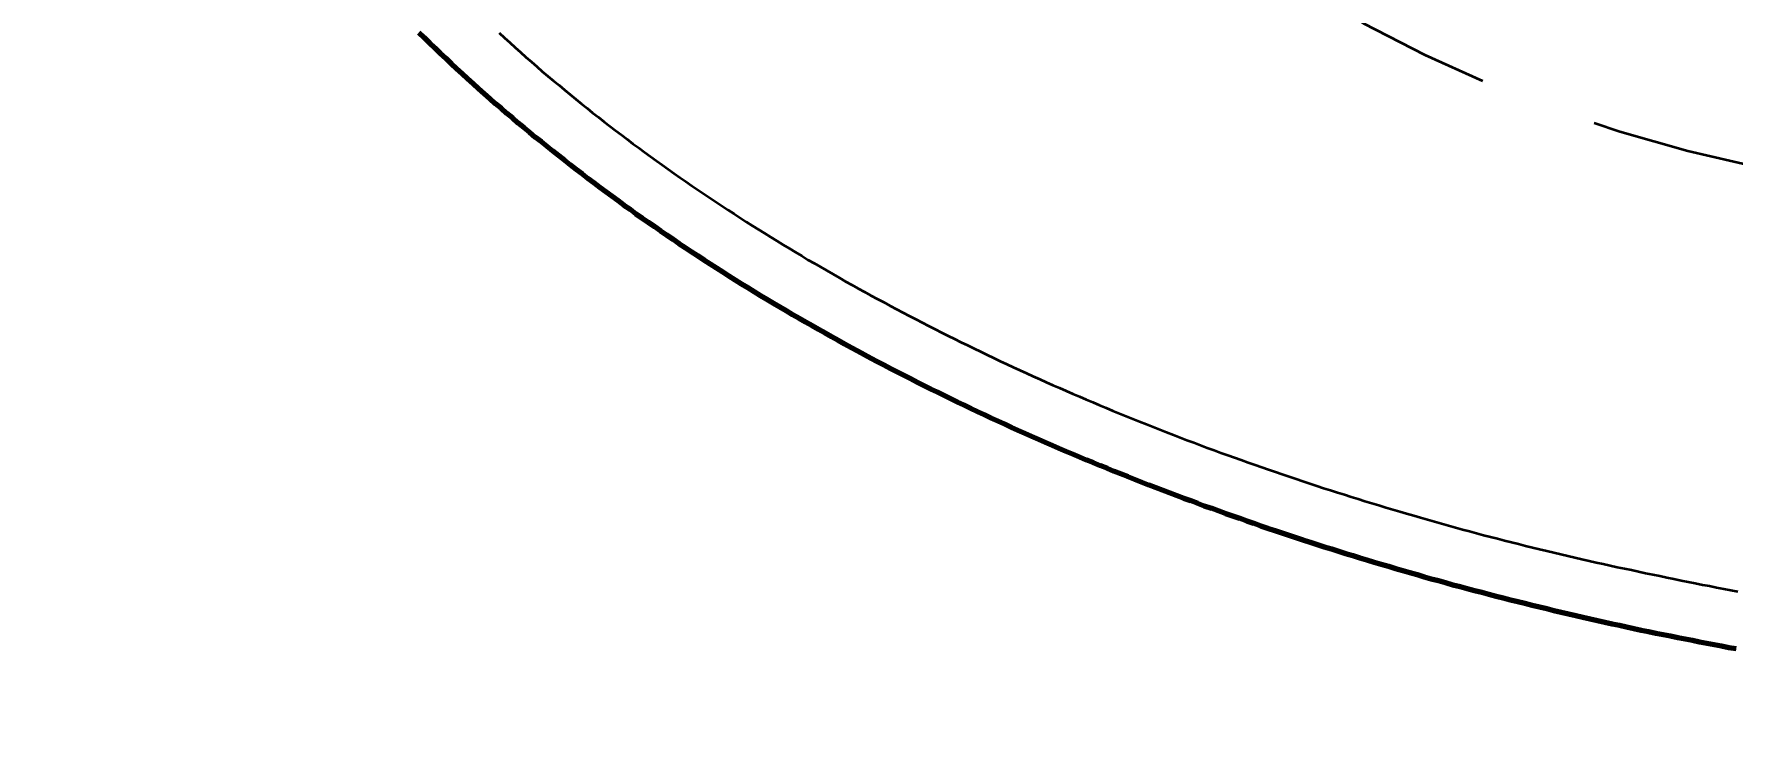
# Model space of a CAD drawing. Header units: millimetres. Extents: x 0 to 2382, y 0 to 420.
# Drawn here: x 139.64 to 153.87, y 216.5 to 222.36 of the extents above; entities that cross this region are included whole.
import ezdxf

# ---------------------------------------------------------------- set-up
doc = ezdxf.new("R2010")
doc.units = ezdxf.units.MM
doc.linetypes.add('IRAM-E-TRAZOS', pattern=[5, 4, -1])
for name, color, linetype, lineweight in [('01-VISIBLE', 7, 'CONTINUOUS', 70), ('02-OCULTA', 4, 'IRAM-E-TRAZOS', 35), ('04-COTA', 3, 'CONTINUOUS', 18)]:
    doc.layers.add(name, color=color, linetype=linetype, lineweight=lineweight)
doc.styles.add('ISO3098', font='isocpeur.ttf')
doc.dimstyles.new('FLAMA-IRAM', dxfattribs={"dimtxt": 3.5, "dimasz": 3.5, "dimexe": 2, "dimexo": 1.5, "dimgap": 1, "dimtad": 1, "dimdec": 1, "dimtxsty": 'ISO3098', "dimblk": 'IRAM_FLECHA', "dimblk1": 'IRAM_FLECHA', "dimblk2": 'IRAM_FLECHA', "dimcen": 2.5, "dimclrd": 256, "dimclre": 256, "dimclrt": 256, "dimazin": 3, "dimtfac": 1, "dimtmove": 0, "dimatfit": 3, "dimlwd": 18, "dimlwe": 18})

# ---------------------------------------------------------------- blocks, each defined once
blk = doc.blocks.new('IRAM_FLECHA')
blk.add_solid([(0, 0), (-1, 0.125), (-1, -0.125)])

msp = doc.modelspace()

# ---------------------------------------------------------------- linework, layer by layer
at = {"layer": '01-VISIBLE'}
msp.add_lwpolyline([(142.866, 222.371), (142.91, 222.327), (142.955, 222.284), (143, 222.24), (143.045, 222.197), (143.09, 222.154), (143.136, 222.111), (143.181, 222.069), (143.227, 222.026), (143.273, 221.984), (143.32, 221.942), (143.366, 221.9), (143.413, 221.859), (143.459, 221.817), (143.506, 221.776), (143.554, 221.735), (143.601, 221.695), (143.649, 221.654), (143.696, 221.614), (143.744, 221.574), (143.792, 221.534), (143.841, 221.494), (143.889, 221.455), (143.938, 221.416), (143.986, 221.377), (144.035, 221.338), (144.085, 221.299), (144.134, 221.261), (144.183, 221.223), (144.233, 221.185), (144.282, 221.147), (144.332, 221.109), (144.382, 221.072), (144.433, 221.035), (144.483, 220.998), (144.533, 220.961), (144.584, 220.924), (144.635, 220.888), (144.685, 220.851), (144.736, 220.815), (144.788, 220.78), (144.839, 220.744), (144.89, 220.708), (144.942, 220.673), (144.994, 220.638), (145.045, 220.603), (145.097, 220.568), (145.149, 220.534), (145.202, 220.5), (145.254, 220.465), (145.306, 220.432), (145.359, 220.398), (145.412, 220.364), (145.464, 220.331), (145.517, 220.298), (145.57, 220.265), (145.623, 220.232), (145.677, 220.199), (145.73, 220.167), (145.783, 220.134), (145.837, 220.102), (145.891, 220.07), (145.945, 220.039), (145.998, 220.007), (146.052, 219.976), (146.107, 219.945), (146.161, 219.914), (146.215, 219.883), (146.27, 219.852), (146.324, 219.822), (146.379, 219.791), (146.433, 219.761), (146.488, 219.731), (146.543, 219.701), (146.598, 219.672), (146.653, 219.642), (146.708, 219.613), (146.764, 219.584), (146.819, 219.555), (146.875, 219.527), (146.93, 219.498), (146.986, 219.47), (147.041, 219.441), (147.097, 219.413), (147.153, 219.385), (147.209, 219.358), (147.265, 219.33), (147.321, 219.303), (147.378, 219.276), (147.434, 219.249), (147.49, 219.222), (147.547, 219.195), (147.603, 219.169), (147.66, 219.142), (147.717, 219.116), (147.773, 219.09), (147.83, 219.064), (147.887, 219.038), (147.944, 219.013), (148.001, 218.987), (148.058, 218.962), (148.116, 218.937), (148.173, 218.912), (148.23, 218.887), (148.288, 218.863), (148.345, 218.838), (148.403, 218.814), (148.46, 218.79), (148.518, 218.766), (148.576, 218.742), (148.634, 218.719), (148.691, 218.695), (148.749, 218.672), (148.807, 218.649), (148.865, 218.626), (148.924, 218.603), (148.982, 218.58), (149.04, 218.558), (149.098, 218.535), (149.157, 218.513), (149.215, 218.491), (149.274, 218.469), (149.332, 218.447), (149.391, 218.425), (149.449, 218.404), (149.508, 218.383), (149.567, 218.361), (149.626, 218.34), (149.684, 218.319), (149.743, 218.299), (149.802, 218.278), (149.861, 218.258), (149.92, 218.237), (149.98, 218.217), (150.039, 218.197), (150.098, 218.177), (150.157, 218.158), (150.217, 218.138), (150.276, 218.119), (150.335, 218.099), (150.395, 218.08), (150.454, 218.061), (150.514, 218.042), (150.573, 218.024), (150.633, 218.005), (150.693, 217.987), (150.752, 217.968), (150.812, 217.95), (150.872, 217.932), (150.932, 217.914), (150.992, 217.897), (151.052, 217.879), (151.112, 217.862), (151.172, 217.844), (151.232, 217.827), (151.292, 217.81), (151.352, 217.793), (151.412, 217.777), (151.472, 217.76), (151.533, 217.743), (151.593, 217.727), (151.653, 217.711), (151.714, 217.695), (151.774, 217.679), (151.834, 217.663), (151.895, 217.648), (151.955, 217.632), (152.016, 217.617), (152.077, 217.602), (152.137, 217.587), (152.198, 217.572), (152.259, 217.557), (152.319, 217.542), (152.38, 217.528), (152.441, 217.513), (152.502, 217.499), (152.562, 217.485), (152.623, 217.471), (152.684, 217.457), (152.745, 217.443), (152.806, 217.43), (152.867, 217.416), (152.928, 217.403), (152.989, 217.389), (153.05, 217.376), (153.111, 217.363), (153.172, 217.351), (153.234, 217.338), (153.295, 217.325), (153.356, 217.313), (153.417, 217.301), (153.479, 217.289), (153.54, 217.277), (153.601, 217.265), (153.662, 217.253), (153.724, 217.241), (153.785, 217.23), (153.847, 217.218), (153.908, 217.207)], dxfattribs=at)
at = {"layer": '02-OCULTA'}
msp.add_lwpolyline([(143.537, 222.367), (143.582, 222.326), (143.627, 222.285), (143.672, 222.244), (143.717, 222.204), (143.763, 222.164), (143.809, 222.124), (143.854, 222.084), (143.9, 222.044), (143.947, 222.005), (143.993, 221.966), (144.04, 221.927), (144.086, 221.888), (144.133, 221.849), (144.18, 221.811), (144.228, 221.773), (144.275, 221.735), (144.322, 221.697), (144.37, 221.66), (144.418, 221.622), (144.466, 221.585), (144.514, 221.548), (144.563, 221.511), (144.611, 221.475), (144.66, 221.438), (144.708, 221.402), (144.757, 221.366), (144.806, 221.331), (144.856, 221.295), (144.905, 221.26), (144.954, 221.224), (145.004, 221.189), (145.054, 221.155), (145.104, 221.12), (145.154, 221.085), (145.204, 221.051), (145.254, 221.017), (145.304, 220.983), (145.355, 220.95), (145.406, 220.916), (145.456, 220.883), (145.507, 220.85), (145.558, 220.817), (145.609, 220.784), (145.661, 220.751), (145.712, 220.719), (145.763, 220.687), (145.815, 220.655), (145.867, 220.623), (145.919, 220.591), (145.971, 220.56), (146.023, 220.528), (146.075, 220.497), (146.127, 220.466), (146.179, 220.436), (146.232, 220.405), (146.284, 220.375), (146.337, 220.344), (146.39, 220.314), (146.442, 220.284), (146.495, 220.255), (146.548, 220.225), (146.602, 220.196), (146.655, 220.167), (146.708, 220.137), (146.762, 220.109), (146.815, 220.08), (146.869, 220.051), (146.922, 220.023), (146.976, 219.995), (147.03, 219.967), (147.084, 219.939), (147.138, 219.911), (147.192, 219.884), (147.246, 219.856), (147.301, 219.829), (147.355, 219.802), (147.409, 219.775), (147.464, 219.749), (147.519, 219.722), (147.573, 219.696), (147.628, 219.669), (147.683, 219.643), (147.738, 219.617), (147.793, 219.592), (147.848, 219.566), (147.903, 219.541), (147.958, 219.515), (148.013, 219.49), (148.069, 219.465), (148.124, 219.441), (148.18, 219.416), (148.235, 219.391), (148.291, 219.367), (148.347, 219.343), (148.402, 219.319), (148.458, 219.295), (148.514, 219.271), (148.57, 219.248), (148.626, 219.224), (148.682, 219.201), (148.738, 219.178), (148.795, 219.155), (148.851, 219.132), (148.907, 219.11), (148.964, 219.087), (149.02, 219.065), (149.077, 219.043), (149.133, 219.021), (149.19, 218.999), (149.246, 218.977), (149.303, 218.955), (149.36, 218.934), (149.417, 218.913), (149.474, 218.891), (149.531, 218.87), (149.588, 218.849), (149.645, 218.829), (149.702, 218.808), (149.759, 218.788), (149.816, 218.767), (149.874, 218.747), (149.931, 218.727), (149.988, 218.707), (150.046, 218.688), (150.103, 218.668), (150.161, 218.649), (150.218, 218.629), (150.276, 218.61), (150.334, 218.591), (150.391, 218.572), (150.449, 218.553), (150.507, 218.535), (150.565, 218.516), (150.623, 218.498), (150.681, 218.48), (150.738, 218.462), (150.796, 218.444), (150.854, 218.426), (150.913, 218.408), (150.971, 218.39), (151.029, 218.373), (151.087, 218.356), (151.145, 218.339), (151.204, 218.322), (151.262, 218.305), (151.32, 218.288), (151.379, 218.271), (151.437, 218.255), (151.496, 218.239), (151.554, 218.222), (151.613, 218.206), (151.671, 218.191), (151.73, 218.175), (151.789, 218.159), (151.847, 218.144), (151.906, 218.129), (151.965, 218.114), (152.024, 218.099), (152.083, 218.084), (152.142, 218.069), (152.201, 218.055), (152.26, 218.04), (152.319, 218.026), (152.378, 218.012), (152.437, 217.998), (152.496, 217.984), (152.555, 217.971), (152.614, 217.957), (152.674, 217.944), (152.733, 217.93), (152.792, 217.917), (152.851, 217.904), (152.911, 217.891), (152.97, 217.878), (153.029, 217.866), (153.089, 217.853), (153.148, 217.84), (153.208, 217.828), (153.267, 217.816), (153.327, 217.803), (153.386, 217.791), (153.446, 217.779), (153.505, 217.767), (153.565, 217.755), (153.624, 217.743), (153.684, 217.732), (153.743, 217.72), (153.803, 217.708), (153.862, 217.697), (153.922, 217.685)], dxfattribs=at)
msp.add_arc((156.5, 233), 12, 180, -90, dxfattribs=at)
msp.add_arc((156.5, 233), 12, 180, -90, dxfattribs=at)

# ---------------------------------------------------------------- dimensions: what is measured, and where the dimension line sits
at = {"layer": '04-COTA'}
msp.add_linear_dim(base=(121, 216.5), p1=(140, 216.5), p2=(156.5, 313.738), angle=90, dimstyle='FLAMA-IRAM', override={"dimlfac": 10}, dxfattribs=at).render()

doc.saveas('drawing.dxf')
